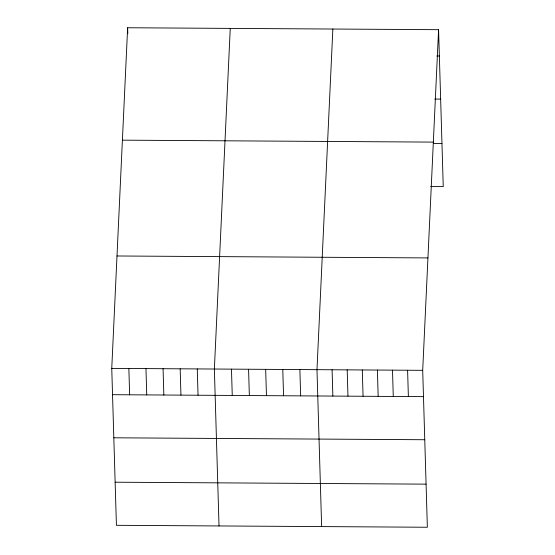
<?xml version="1.0" encoding="UTF-8"?>
<svg xmlns="http://www.w3.org/2000/svg" width="555" height="555" viewBox="0 0 555 555"><rect width="100%" height="100%" fill="white"/><g stroke="black" fill="none" stroke-linecap="round" stroke-linejoin="round"><path stroke-width="0.83" d="M438.582 29.692L422.702 370.331L427.357 527.25L116.418 525.308L111.756 368.388L127.643 27.75L438.582 29.692L443.244 186.612L430.652 186.535M230.256 28.395L214.369 369.033L219.024 525.946M332.861 29.033L316.981 369.672L321.636 526.591M436.847 55.986L439.366 55.999M434.773 99.068L440.642 99.102M122.398 140.158L433.344 142.108M433.573 143.461L441.96 143.509M117.001 255.98L427.94 257.922M111.756 368.388L422.702 370.331M112.54 394.695L423.479 396.638M113.817 437.798L424.762 439.74M115.135 482.205L426.08 484.147M407.599 370.24L408.376 396.548M392.496 370.143L393.273 396.45M377.393 370.053L378.17 396.353M362.29 369.956L363.067 396.263M347.187 369.859L347.964 396.166M332.084 369.769L332.861 396.076M299.88 369.568L300.657 395.868M282.779 369.457L283.556 395.764M265.672 369.352L266.455 395.66M248.571 369.241L249.355 395.548M231.47 369.137L232.254 395.444M197.268 368.922L198.045 395.229M180.167 368.818L180.944 395.125M163.066 368.707L163.843 395.014M145.965 368.603L146.742 394.91M127.643 27.75L127.817 33.688M128.857 368.492L129.641 394.799"/></g></svg>
